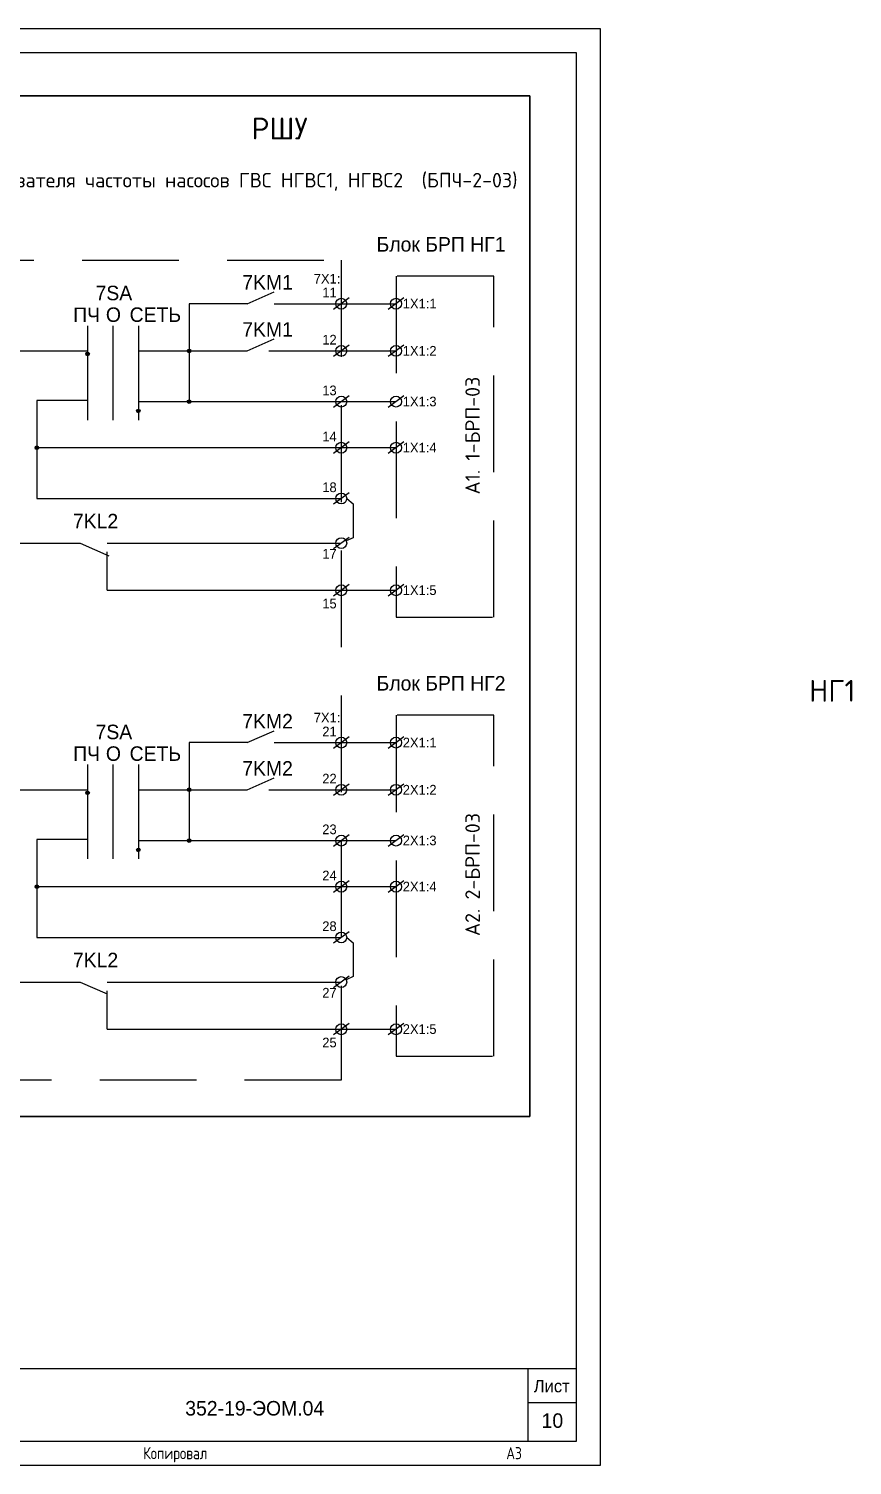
# Model space of a CAD drawing. Header units: millimetres. Extents: x 1606 to 7674, y 609 to 4159.
# Drawn here: x 7026.4 to 7196.8, y 2492.6 to 2789.6 of the extents above; entities that cross this region are included whole.
import ezdxf
from ezdxf.enums import TextEntityAlignment as Align

# ---------------------------------------------------------------- set-up
doc = ezdxf.new("R2010")
doc.units = ezdxf.units.MM
doc.linetypes.add('ACAD_ISO03W100', pattern=[30, 12, -18])
doc.linetypes.add('K5LT_DASHED', pattern=[6, 4, -2])
doc.layers.add('24VDC', color=7, linetype='Continuous')
doc.layers.add('Штамп', color=7, linetype='Continuous')
doc.layers.add('Слой1', color=1, linetype='Continuous', lineweight=35)
doc.styles.add('GOST 2.304', font='CS_Gost2304.shx', dxfattribs={"oblique": 15})

msp = doc.modelspace()

# ---------------------------------------------------------------- hatches: boundary and pattern name
at = {"layer": 'Штамп', "lineweight": 25, "ltscale": 100}
h = msp.add_hatch(color=256, dxfattribs=at)
h.paths.add_polyline_path([(7038.17827, 2722.32485), (7038.92827, 2722.32485, 1)])
h.paths.add_polyline_path([(7038.92827, 2722.32485), (7038.55327, 2722.32485), (7038.55327, 2721.94985, 0.414213562)])
h.paths.add_polyline_path([(7038.55327, 2722.32485), (7038.17827, 2722.32485, 0.414213562), (7038.55327, 2721.94985)])
h = msp.add_hatch(color=256, dxfattribs=at)
h.paths.add_polyline_path([(7059.17827, 2722.9544), (7059.92827, 2722.9544, 1)])
h.paths.add_polyline_path([(7059.92827, 2722.9544), (7059.55327, 2722.9544), (7059.55327, 2722.5794, 0.414213562)])
h.paths.add_polyline_path([(7059.55327, 2722.9544), (7059.17827, 2722.9544, 0.414213562), (7059.55327, 2722.5794)])
h = msp.add_hatch(color=256, dxfattribs=at)
h.paths.add_polyline_path([(7059.17827, 2712.4544), (7059.92827, 2712.4544, 1)])
h.paths.add_polyline_path([(7059.92827, 2712.4544), (7059.55327, 2712.4544), (7059.55327, 2712.0794, 0.414213562)])
h.paths.add_polyline_path([(7059.55327, 2712.4544), (7059.17827, 2712.4544, 0.414213562), (7059.55327, 2712.0794)])
h = msp.add_hatch(color=256, dxfattribs=at)
h.paths.add_polyline_path([(7048.67827, 2710.52318), (7049.42827, 2710.52318, 1)])
h.paths.add_polyline_path([(7049.42827, 2710.52318), (7049.05327, 2710.52318), (7049.05327, 2710.14818, 0.414213562)])
h.paths.add_polyline_path([(7049.05327, 2710.52318), (7048.67827, 2710.52318, 0.414213562), (7049.05327, 2710.14818)])
h = msp.add_hatch(color=256, dxfattribs=at)
h.paths.add_polyline_path([(7027.67827, 2702.92878), (7028.42827, 2702.92878, 1)])
h.paths.add_polyline_path([(7028.42827, 2702.92878), (7028.05327, 2702.92878), (7028.05327, 2702.55378, 0.414213562)])
h.paths.add_polyline_path([(7028.05327, 2702.92878), (7027.67827, 2702.92878, 0.414213562), (7028.05327, 2702.55378)])
h = msp.add_hatch(color=256, dxfattribs=at)
h.paths.add_polyline_path([(7038.17827, 2631.57485), (7038.92827, 2631.57485, 1)])
h.paths.add_polyline_path([(7038.92827, 2631.57485), (7038.55327, 2631.57485), (7038.55327, 2631.19985, 0.414213562)])
h.paths.add_polyline_path([(7038.55327, 2631.57485), (7038.17827, 2631.57485, 0.414213562), (7038.55327, 2631.19985)])
h = msp.add_hatch(color=256, dxfattribs=at)
h.paths.add_polyline_path([(7059.17827, 2632.2044), (7059.92827, 2632.2044, 1)])
h.paths.add_polyline_path([(7059.92827, 2632.2044), (7059.55327, 2632.2044), (7059.55327, 2631.8294, 0.414213562)])
h.paths.add_polyline_path([(7059.55327, 2632.2044), (7059.17827, 2632.2044, 0.414213562), (7059.55327, 2631.8294)])
h = msp.add_hatch(color=256, dxfattribs=at)
h.paths.add_polyline_path([(7048.67827, 2619.77318), (7049.42827, 2619.77318, 1)])
h.paths.add_polyline_path([(7049.42827, 2619.77318), (7049.05327, 2619.77318), (7049.05327, 2619.39818, 0.414213562)])
h.paths.add_polyline_path([(7049.05327, 2619.77318), (7048.67827, 2619.77318, 0.414213562), (7049.05327, 2619.39818)])
h = msp.add_hatch(color=256, dxfattribs=at)
h.paths.add_polyline_path([(7059.17827, 2621.7044), (7059.92827, 2621.7044, 1)])
h.paths.add_polyline_path([(7059.92827, 2621.7044), (7059.55327, 2621.7044), (7059.55327, 2621.3294, 0.414213562)])
h.paths.add_polyline_path([(7059.55327, 2621.7044), (7059.17827, 2621.7044, 0.414213562), (7059.55327, 2621.3294)])
h = msp.add_hatch(color=256, dxfattribs=at)
h.paths.add_polyline_path([(7027.67827, 2612.17878), (7028.42827, 2612.17878, 1)])
h.paths.add_polyline_path([(7028.42827, 2612.17878), (7028.05327, 2612.17878), (7028.05327, 2611.80378, 0.414213562)])
h.paths.add_polyline_path([(7028.05327, 2612.17878), (7027.67827, 2612.17878, 0.414213562), (7028.05327, 2611.80378)])

# ---------------------------------------------------------------- linework, layer by layer
at = {"layer": 'Слой1', "color": 0}
for p, q in [((6754.43964, 2775.67115), (7130.04494, 2775.67115)), ((7130.04494, 2775.67115), (7130.04494, 2564.63052)), ((6849.14349, 2564.63052), (7130.04494, 2564.63052))]:
    msp.add_line(p, q, dxfattribs=at)
at = {"layer": 'Штамп', "linetype": 'K5LT_DASHED', "lineweight": 25, "ltscale": 5}
for p, q in [((6767.42487, 2741.7044), (7091.05327, 2741.7044)), ((7091.05327, 2741.7044), (7091.05327, 2572.2044)), ((7102.36834, 2738.36576), (7102.36834, 2667.86576)), ((7122.61834, 2738.36576), (7102.36834, 2738.36576)), ((7122.61834, 2667.86576), (7122.61834, 2738.36576)), ((7102.36834, 2667.86576), (7122.61834, 2667.86576)), ((7102.36834, 2647.61576), (7102.36834, 2577.11576)), ((7122.61834, 2647.61576), (7102.36834, 2647.61576)), ((7122.61834, 2577.11576), (7122.61834, 2647.61576)), ((7102.36834, 2577.11576), (7122.61834, 2577.11576)), ((7091.05327, 2572.2044), (6767.42487, 2572.2044))]:
    msp.add_line(p, q, dxfattribs=at)
at = {"layer": 'Штамп', "lineweight": 25, "ltscale": 100}
for p, q in [((7071.55327, 2732.7044), (7059.55327, 2732.7044)), ((7059.55327, 2732.7044), (7059.55327, 2712.4544)), ((7071.55327, 2732.7044), (7077.15404, 2735.16085)), ((7077.15404, 2732.7044), (7102.36834, 2732.7044)), ((7071.55327, 2722.9544), (7077.15404, 2725.41085)), ((7021.80205, 2722.9544), (7038.55327, 2722.9544)), ((7049.05327, 2722.9544), (7071.55327, 2722.9544)), ((7076.05327, 2722.9544), (7102.36834, 2722.9544)), ((7038.55327, 2712.67878), (7028.05327, 2712.67878)), ((7028.05327, 2712.67878), (7028.05327, 2692.42878)), ((7049.05327, 2712.4544), (7102.36834, 2712.4544)), ((7102.36834, 2702.92878), (7028.05327, 2702.92878)), ((7028.05327, 2692.42878), (7091.05327, 2692.42878)), ((7092.17827, 2692.42878), (7093.50936, 2691.30378)), ((7093.50936, 2691.30378), (7093.50936, 2684.3294)), ((7017.25357, 2683.2044), (7037.0048, 2683.2044)), ((7037.0048, 2683.2044), (7042.95465, 2680.59485)), ((7042.60557, 2683.2044), (7091.05327, 2683.2044)), ((7093.50936, 2684.3294), (7092.07608, 2683.6729)), ((7042.60557, 2673.4544), (7042.60557, 2681.40737)), ((7042.60557, 2673.4544), (7102.36834, 2673.4544)), ((7071.55327, 2641.9544), (7077.15404, 2644.41085)), ((7071.55327, 2641.9544), (7059.55327, 2641.9544)), ((7059.55327, 2641.9544), (7059.55327, 2621.7044)), ((7077.15404, 2641.9544), (7102.36834, 2641.9544)), ((7071.55327, 2632.2044), (7077.15404, 2634.66085)), ((7021.80205, 2632.2044), (7038.55327, 2632.2044)), ((7049.05327, 2632.2044), (7071.55327, 2632.2044)), ((7076.05327, 2632.2044), (7102.36834, 2632.2044)), ((7038.55327, 2621.92878), (7028.05327, 2621.92878)), ((7028.05327, 2621.92878), (7028.05327, 2601.67878)), ((7049.05327, 2621.7044), (7102.36834, 2621.7044)), ((7102.36834, 2612.17878), (7028.05327, 2612.17878)), ((7028.05327, 2601.67878), (7091.05327, 2601.67878)), ((7092.17827, 2601.67878), (7093.50936, 2600.55378)), ((7093.50936, 2600.55378), (7093.50936, 2593.5794)), ((7093.50936, 2593.5794), (7092.07608, 2592.9229)), ((7017.25357, 2592.4544), (7037.0048, 2592.4544)), ((7037.0048, 2592.4544), (7042.60557, 2589.99796)), ((7042.60557, 2592.4544), (7091.05327, 2592.4544)), ((7042.60557, 2582.7044), (7042.60557, 2590.65737)), ((7042.60557, 2582.7044), (7102.36834, 2582.7044)), ((6954.68856, 2512.55472), (7139.68856, 2512.55472)), ((7129.68856, 2497.55472), (7129.68856, 2512.55472)), ((7129.68856, 2505.55472), (7139.68856, 2505.55472))]:
    msp.add_line(p, q, dxfattribs=at)
at = {"layer": 'Штамп', "lineweight": 25}
for p, q in [((7092.65627, 2733.89166), (7089.45027, 2731.51715)), ((7103.97134, 2733.89166), (7100.76534, 2731.51715)), ((7092.65627, 2724.14166), (7089.45027, 2721.76715)), ((7103.97134, 2724.14166), (7100.76534, 2721.76715)), ((7092.65627, 2713.64166), (7089.45027, 2711.26715)), ((7103.97134, 2713.64166), (7100.76534, 2711.26715)), ((7092.65627, 2704.11603), (7089.45027, 2701.74153)), ((7103.97134, 2704.11603), (7100.76534, 2701.74153)), ((7092.65627, 2693.61603), (7089.45027, 2691.24153)), ((7092.65627, 2684.39166), (7089.45027, 2682.01715)), ((7092.65627, 2674.64166), (7089.45027, 2672.26715)), ((7103.97134, 2674.64166), (7100.76534, 2672.26715)), ((7092.65627, 2643.14166), (7089.45027, 2640.76715)), ((7103.97134, 2643.14166), (7100.76534, 2640.76715)), ((7092.65627, 2633.39166), (7089.45027, 2631.01715)), ((7103.97134, 2633.39166), (7100.76534, 2631.01715)), ((7092.65627, 2622.89166), (7089.45027, 2620.51715)), ((7103.97134, 2622.89166), (7100.76534, 2620.51715)), ((7092.65627, 2613.36603), (7089.45027, 2610.99153)), ((7103.97134, 2613.36603), (7100.76534, 2610.99153)), ((7092.65627, 2602.86603), (7089.45027, 2600.49153)), ((7092.65627, 2593.64166), (7089.45027, 2591.26715)), ((7092.65627, 2583.89166), (7089.45027, 2581.51715)), ((7103.97134, 2583.89166), (7100.76534, 2581.51715))]:
    msp.add_line(p, q, dxfattribs=at)
at = {"layer": 'Штамп', "color": 3, "linetype": 'ACAD_ISO03W100', "ltscale": 2}
for p, q in [((7038.55327, 2728.15673), (7038.55327, 2708.65673)), ((7043.80327, 2728.15673), (7043.80327, 2708.65673)), ((7049.05327, 2728.15673), (7049.05327, 2708.65673)), ((7038.55327, 2637.40673), (7038.55327, 2617.90673)), ((7043.80327, 2637.40673), (7043.80327, 2617.90673)), ((7049.05327, 2637.40673), (7049.05327, 2617.90673))]:
    msp.add_line(p, q, dxfattribs=at)
at = {"layer": 'Штамп', "lineweight": 25, "ltscale": 100}
for points in [[(6724.68856, 2492.55472), (7144.68856, 2492.55472), (7144.68856, 2789.55472), (6724.68856, 2789.55472), (6724.68856, 2492.55472)], [(6744.68856, 2497.55472), (7139.68856, 2497.55472), (7139.68856, 2784.55472), (6744.68856, 2784.55472), (6744.68856, 2497.55472)]]:
    msp.add_lwpolyline(points, dxfattribs=at)
at = {"layer": 'Штамп', "lineweight": 25}
for centre, radius in [((7091.05327, 2732.7044), 1.125), ((7102.36834, 2732.7044), 1.125), ((7091.05327, 2722.9544), 1.125), ((7102.36834, 2722.9544), 1.125), ((7038.55327, 2722.32485), 0.375), ((7059.55327, 2722.9544), 0.375), ((7059.55327, 2712.4544), 0.375), ((7091.05327, 2712.4544), 1.125), ((7102.36834, 2712.4544), 1.125), ((7049.05327, 2710.52318), 0.375), ((7028.05327, 2702.92878), 0.375), ((7091.05327, 2702.92878), 1.125), ((7102.36834, 2702.92878), 1.125), ((7091.05327, 2692.42878), 1.125), ((7091.05327, 2683.2044), 1.125), ((7091.05327, 2673.4544), 1.125), ((7102.36834, 2673.4544), 1.125), ((7091.05327, 2641.9544), 1.125), ((7102.36834, 2641.9544), 1.125), ((7038.55327, 2631.57485), 0.375), ((7059.55327, 2632.2044), 0.375), ((7091.05327, 2632.2044), 1.125), ((7102.36834, 2632.2044), 1.125), ((7091.05327, 2621.7044), 1.125), ((7102.36834, 2621.7044), 1.125), ((7049.05327, 2619.77318), 0.375), ((7059.55327, 2621.7044), 0.375), ((7028.05327, 2612.17878), 0.375), ((7091.05327, 2612.17878), 1.125), ((7102.36834, 2612.17878), 1.125), ((7091.05327, 2601.67878), 1.125), ((7091.05327, 2592.4544), 1.125), ((7091.05327, 2582.7044), 1.125), ((7102.36834, 2582.7044), 1.125)]:
    msp.add_circle(centre, radius, dxfattribs=at)

# ---------------------------------------------------------------- texts
at = {"layer": '24VDC', "insert": (7058.75533, 2505.8407), "char_height": 3, "attachment_point": 1}
msp.add_mtext('{\\Q0;352-19-ЭОМ.04}', dxfattribs=at)
at = {"layer": 'Штамп', "lineweight": 25, "ltscale": 100, "style": 'GOST 2.304'}
msp.add_text('Копировал', height=2.5, dxfattribs=at).set_placement((7056.68856, 2493.80472), align=Align.CENTER)
msp.add_text('A3', height=2.5, dxfattribs=at).set_placement((7125.18856, 2493.80472))
at = {"layer": 'Штамп', "lineweight": 30}
for s, insert, char_height, width, attachment_point in [('{\\fISOCPEUR|b1|i0|c204|p34;\\Q0;РШУ}', (7078.28497, 2768.91455), 4.5, 5.7786006, 5), ('{\\fISOCPEUR|b1|i0|c204|p34;\\Q0;A9. 1-БПЧ-2-03. Блок преобразователя частоты насосов ГВС НГВС1, НГВС2  (БПЧ-2-03)}', (7045.32182, 2757.83783), 3, 159.0845995, 5), ('{\\Q0;Блок БРП НГ1}', (7111.6863, 2744.95552), 3, 28.6703468, 5), ('{\\Q0;7KM1}', (7070.54646, 2737.13066), 3, 5.7786006, 4), ('{\\Q0;7Х1:}', (7088.10383, 2737.87744), 2, 3.8524004, 5), ('{\\Q0;7SA}', (7040.19803, 2734.89601), 3, 5.7786006, 4), ('{\\Q0;11}', (7088.60138, 2735.01516), 2, 3.8524004, 5), ('{\\Q0;1Х1:1}', (7107.26114, 2732.71934), 2, 3.8524004, 5), ('{\\Q0;ПЧ}', (7035.57457, 2730.41895), 3, 5.7786006, 4), ('{\\Q0;О}', (7043.89608, 2730.41895), 3, 5.7786006, 5), ('{\\Q0;СЕТЬ}', (7047.24835, 2730.41895), 3, 5.7786006, 4), ('{\\Q0;7KM1}', (7070.54646, 2727.38066), 3, 5.7786006, 4), ('{\\Q0;12}', (7088.60138, 2725.26516), 2, 3.8524004, 5), ('{\\Q0;1Х1:2}', (7107.26114, 2722.96934), 2, 3.8524004, 5), ('{\\Q0;13}', (7088.60138, 2714.76516), 2, 3.8524004, 5), ('{\\Q0;1Х1:3}', (7107.26114, 2712.46934), 2, 3.8524004, 5), ('{\\Q0;14}', (7088.60138, 2705.23954), 2, 3.8524004, 5), ('{\\Q0;1Х1:4}', (7107.26114, 2702.94372), 2, 3.8524004, 5), ('{\\Q0;18}', (7088.60138, 2694.73954), 2, 3.8524004, 5), ('{\\Q0;7KL2}', (7035.50693, 2687.76529), 3, 5.7786006, 4), ('{\\Q0;17}', (7088.60138, 2680.99664), 2, 3.8524004, 5), ('{\\Q0;1Х1:5}', (7107.26114, 2673.46934), 2, 3.8524004, 5), ('{\\Q0;15}', (7088.60138, 2670.69359), 2, 3.8524004, 5), ('{\\Q0;Блок БРП НГ2}', (7111.6863, 2654.20552), 3, 28.6703468, 5), ('{\\fISOCPEUR|b0|i0|c204|p34;НГ1}', (7192.63186, 2652.67608), 4.5, 5.7786006, 5), ('{\\Q0;7KM2}', (7070.54646, 2646.38066), 3, 5.7786006, 4), ('{\\Q0;7Х1:}', (7088.10383, 2647.12744), 2, 3.8524004, 5), ('{\\Q0;7SA}', (7040.19803, 2644.14601), 3, 5.7786006, 4), ('{\\Q0;21}', (7088.60138, 2644.26516), 2, 3.8524004, 5), ('{\\Q0;ПЧ}', (7035.57457, 2639.66895), 3, 5.7786006, 4), ('{\\Q0;О}', (7043.89608, 2639.66895), 3, 5.7786006, 5), ('{\\Q0;СЕТЬ}', (7047.24835, 2639.66895), 3, 5.7786006, 4), ('{\\Q0;2Х1:1}', (7107.26114, 2641.96934), 2, 3.8524004, 5), ('{\\Q0;7KM2}', (7070.54646, 2636.63066), 3, 5.7786006, 4), ('{\\Q0;22}', (7088.60138, 2634.51516), 2, 3.8524004, 5), ('{\\Q0;2Х1:2}', (7107.26114, 2632.21934), 2, 3.8524004, 5), ('{\\Q0;23}', (7088.60138, 2624.01516), 2, 3.8524004, 5), ('{\\Q0;2Х1:3}', (7107.26114, 2621.71934), 2, 3.8524004, 5), ('{\\Q0;24}', (7088.60138, 2614.48954), 2, 3.8524004, 5), ('{\\Q0;2Х1:4}', (7107.26114, 2612.19372), 2, 3.8524004, 5), ('{\\Q0;28}', (7088.60138, 2603.98954), 2, 3.8524004, 5), ('{\\Q0;7KL2}', (7035.50693, 2597.01529), 3, 5.7786006, 4), ('{\\Q0;27}', (7088.60138, 2590.24664), 2, 3.8524004, 5), ('{\\Q0;25}', (7088.60138, 2579.94359), 2, 3.8524004, 5), ('{\\Q0;2Х1:5}', (7107.26114, 2582.71934), 2, 3.8524004, 5)]:
    msp.add_mtext(s, dxfattribs=dict(at, insert=insert, char_height=char_height, width=width, attachment_point=attachment_point))
at = {"layer": 'Штамп', "color": 7, "lineweight": 30, "char_height": 3, "width": 91.7578409, "attachment_point": 5, "rotation": 90}
for s, insert in [('{\\fISOCPEUR|b1|i0|c204|p34;\\Q0;А1. 1-БРП-03}', (7118.22118, 2705.43859)), ('{\\fISOCPEUR|b1|i0|c204|p34;\\Q0;А2. 2-БРП-03 }', (7118.22118, 2614.68859))]:
    msp.add_mtext(s, dxfattribs=dict(at, insert=insert))
at = {"layer": 'Штамп', "lineweight": 25, "ltscale": 100, "insert": (7130.85933, 2510.20655), "char_height": 2.565, "width": 62.9489075, "attachment_point": 1}
msp.add_mtext('{\\Q0;Лист}', dxfattribs=at)
at = {"layer": 'Штамп', "color": 7, "linetype": 'Continuous', "insert": (7134.72892, 2501.76807), "char_height": 3, "width": 12.9146, "attachment_point": 5}
msp.add_mtext('{\\Q0;10}', dxfattribs=at)

doc.saveas('drawing.dxf')
